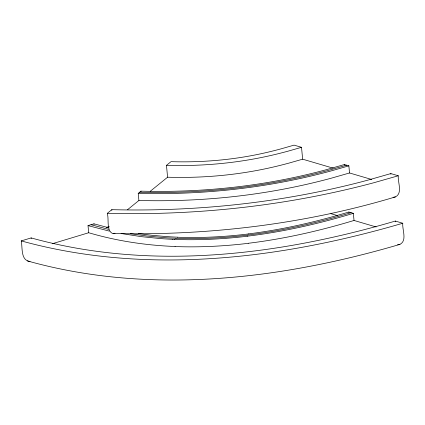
<?xml version="1.0" encoding="UTF-8"?>
<svg xmlns="http://www.w3.org/2000/svg" width="425" height="425" viewBox="0 0 425 425"><rect width="100%" height="100%" fill="white"/><g stroke="black" fill="none" stroke-linecap="round" stroke-linejoin="round"><path stroke-width="0.64" d="M107.265 213.361L111.817 209.668C194.379 211.767 277.334 203.224 357.42 182.883A338.528 96.146 -5.4 0 0 367.572 180.221L390.835 173.581L398.278 175.769C397.609 182.192 402.927 193.168 395.431 196.903C303.907 224.368 207.878 235.827 112.45 233.484C106.107 230.116 109.198 219.21 107.265 213.361C193.46 215.539 280.075 206.614 363.694 185.39A351.002 99.689 -5.4 0 0 374.223 182.633L398.278 175.769M150.296 191.239L167.588 177.214L166.467 165.346L171.02 161.654C206.268 162.754 241.692 159.125 275.836 150.222A176.433 50.107 -5.4 0 0 281.138 148.83L294.079 145.132L301.522 147.321L302.648 159.189L333.152 168.162M127.468 209.759L138.901 200.483L138.226 193.364L140.957 191.149C200.589 192.764 260.509 186.602 318.33 171.801A259.973 73.838 -5.4 0 0 326.134 169.756L344.393 164.539L348.861 165.856L349.536 172.975L371.647 179.477M27.439 260.929C149.398 295.109 280.011 279.618 399.914 244.38C407.416 240.651 402.092 229.675 402.767 223.247L395.324 221.058C278.104 255.499 150.471 271.038 31.147 237.915L21.25 240.906C22.706 247.663 20.421 260.366 30.016 261.502M175.116 246.5L173.102 246.415A159.906 45.417 -5.4 0 1 161.256 245.714C136.712 243.886 112.317 239.689 88.698 232.735L88.023 225.617L93.962 223.821L109.05 227.858M52.206 243.764L88.698 232.735M106.319 227.412L109.294 226.514M301.522 147.321L287.789 151.242A188.902 53.651 -5.4 0 1 282.11 152.734C244.433 162.52 205.355 166.526 166.467 165.346M302.648 159.189L288.91 163.115A188.902 53.651 -5.4 0 1 283.231 164.602C245.554 174.388 206.476 178.399 167.588 177.214M346.63 165.197L328.132 170.478A263.712 74.901 -5.4 0 1 320.211 172.555C261.332 187.622 200.313 193.896 139.591 192.254M348.861 165.856L330.124 171.206A267.452 75.963 -5.4 0 1 322.097 173.31C262.156 188.636 200.042 195.027 138.226 193.364M349.536 172.975L330.799 178.325A267.452 75.963 -5.4 0 1 322.766 180.428C262.825 195.76 200.712 202.151 138.901 200.483M376.136 226.961L354.025 220.458L353.35 213.334L348.882 212.022C320.126 220.708 290.822 227.688 261.109 232.162A150.317 42.691 -5.4 0 1 248.71 233.872M351.119 212.681C321.895 221.505 292.113 228.586 261.912 233.134A153.027 43.462 -5.4 0 1 247.074 235.147M353.35 213.334C323.659 222.302 293.399 229.484 262.714 234.101A156.767 44.524 -5.4 0 1 247.515 236.167M354.025 220.458C324.333 229.426 294.068 236.608 263.388 241.225A156.767 44.524 -5.4 0 1 248.189 243.291M402.767 223.247C279.953 259.207 146.264 275.384 21.25 240.906M395.431 196.903L393.082 197.322M399.914 244.38L397.566 244.8M115.021 233.229L113.209 233.5M177.438 237.171L173.628 237.001A152.394 43.281 -5.4 0 1 166.143 236.56L151.226 235.216L138.322 233.543M175.939 238.276L172.029 238.101A156.134 44.343 -5.4 0 1 164.363 237.644L147.183 236.056L130.374 233.692M172.433 239.296L174.441 239.376M121.082 233.506L141.153 236.635L160.581 238.59A159.906 45.417 -5.4 0 0 172.428 239.296M109.411 231.126L88.023 225.617M108.577 229.351L90.993 224.719M330.873 213.653L337.641 215.64M390.835 173.581L390.904 174.319M395.324 221.058L395.393 221.802M344.393 164.539L344.452 165.139M348.882 212.022L348.941 212.622M140.957 191.149L141.015 191.744M111.817 209.668L111.887 210.407M93.962 223.821L94.021 224.421M31.147 237.915L31.222 238.659M247.09 235.184A136.882 38.877 -5.4 0 1 175.886 238.319M247.531 236.204A140.611 39.934 -5.4 0 1 174.383 239.418M248.205 243.328A140.611 39.934 -5.4 0 1 175.058 246.542M248.731 233.909A133.153 37.82 -5.4 0 1 177.384 237.214"/></g></svg>
